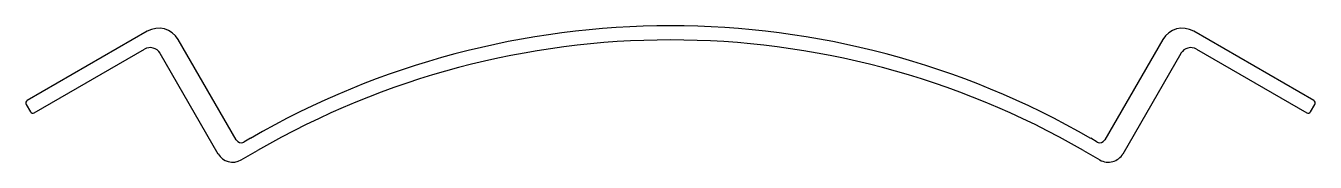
# Model space of a CAD drawing. Extents: x 7 to 235, y 8 to 32.
import ezdxf

# ---------------------------------------------------------------- set-up
doc = ezdxf.new("R2010")
doc.units = 0
doc.layers.get('0').update_dxf_attribs({"linetype": 'CONTINUOUS'})

msp = doc.modelspace()

# ---------------------------------------------------------------- linework, layer by layer
for p, q in [((28.93, 31.22), (7.71, 18.97)), ((44.65, 12), (34.39, 29.75)), ((208.39, 29.75), (198.14, 12)), ((235.08, 18.97), (213.86, 31.22)), ((8.96, 16.8), (28.45, 28.05)), ((214.34, 28.05), (233.83, 16.8)), ((31.18, 27.32), (41.43, 9.57)), ((201.36, 9.57), (211.61, 27.32)), ((7.53, 18.28), (8.28, 16.98)), ((234.51, 16.98), (235.26, 18.28)), ((47.15, 12.29), (46.01, 11.63)), ((196.78, 11.63), (195.65, 12.29)), ((45.53, 8.47), (48.4, 10.12)), ((194.4, 10.12), (197.26, 8.47))]:
    msp.add_line(p, q)
for centre, radius, start, end in [((121.4, -116.32), 148.5, 60, 120), ((30.93, 27.75), 4, 30, 120), ((121.4, -116.32), 146, 60, 120.0001), ((211.86, 27.75), 4, 60.0033, 150), ((29.45, 26.32), 2, 30, 120), ((213.34, 26.32), 2, 60.0036, 150), ((7.96, 18.53), 0.5, 120, 210), ((234.83, 18.53), 0.5, 330, 60.0046), ((8.71, 17.23), 0.5, 210, 300), ((234.08, 17.23), 0.5, 240, 330.0028), ((45.51, 12.5), 1, 210, 300), ((197.28, 12.5), 1, 240.0066, 330), ((44.03, 11.07), 3, 210, 300), ((198.76, 11.07), 3, 240, 330.0016)]:
    msp.add_arc(centre, radius, start, end)

doc.saveas('drawing.dxf')
